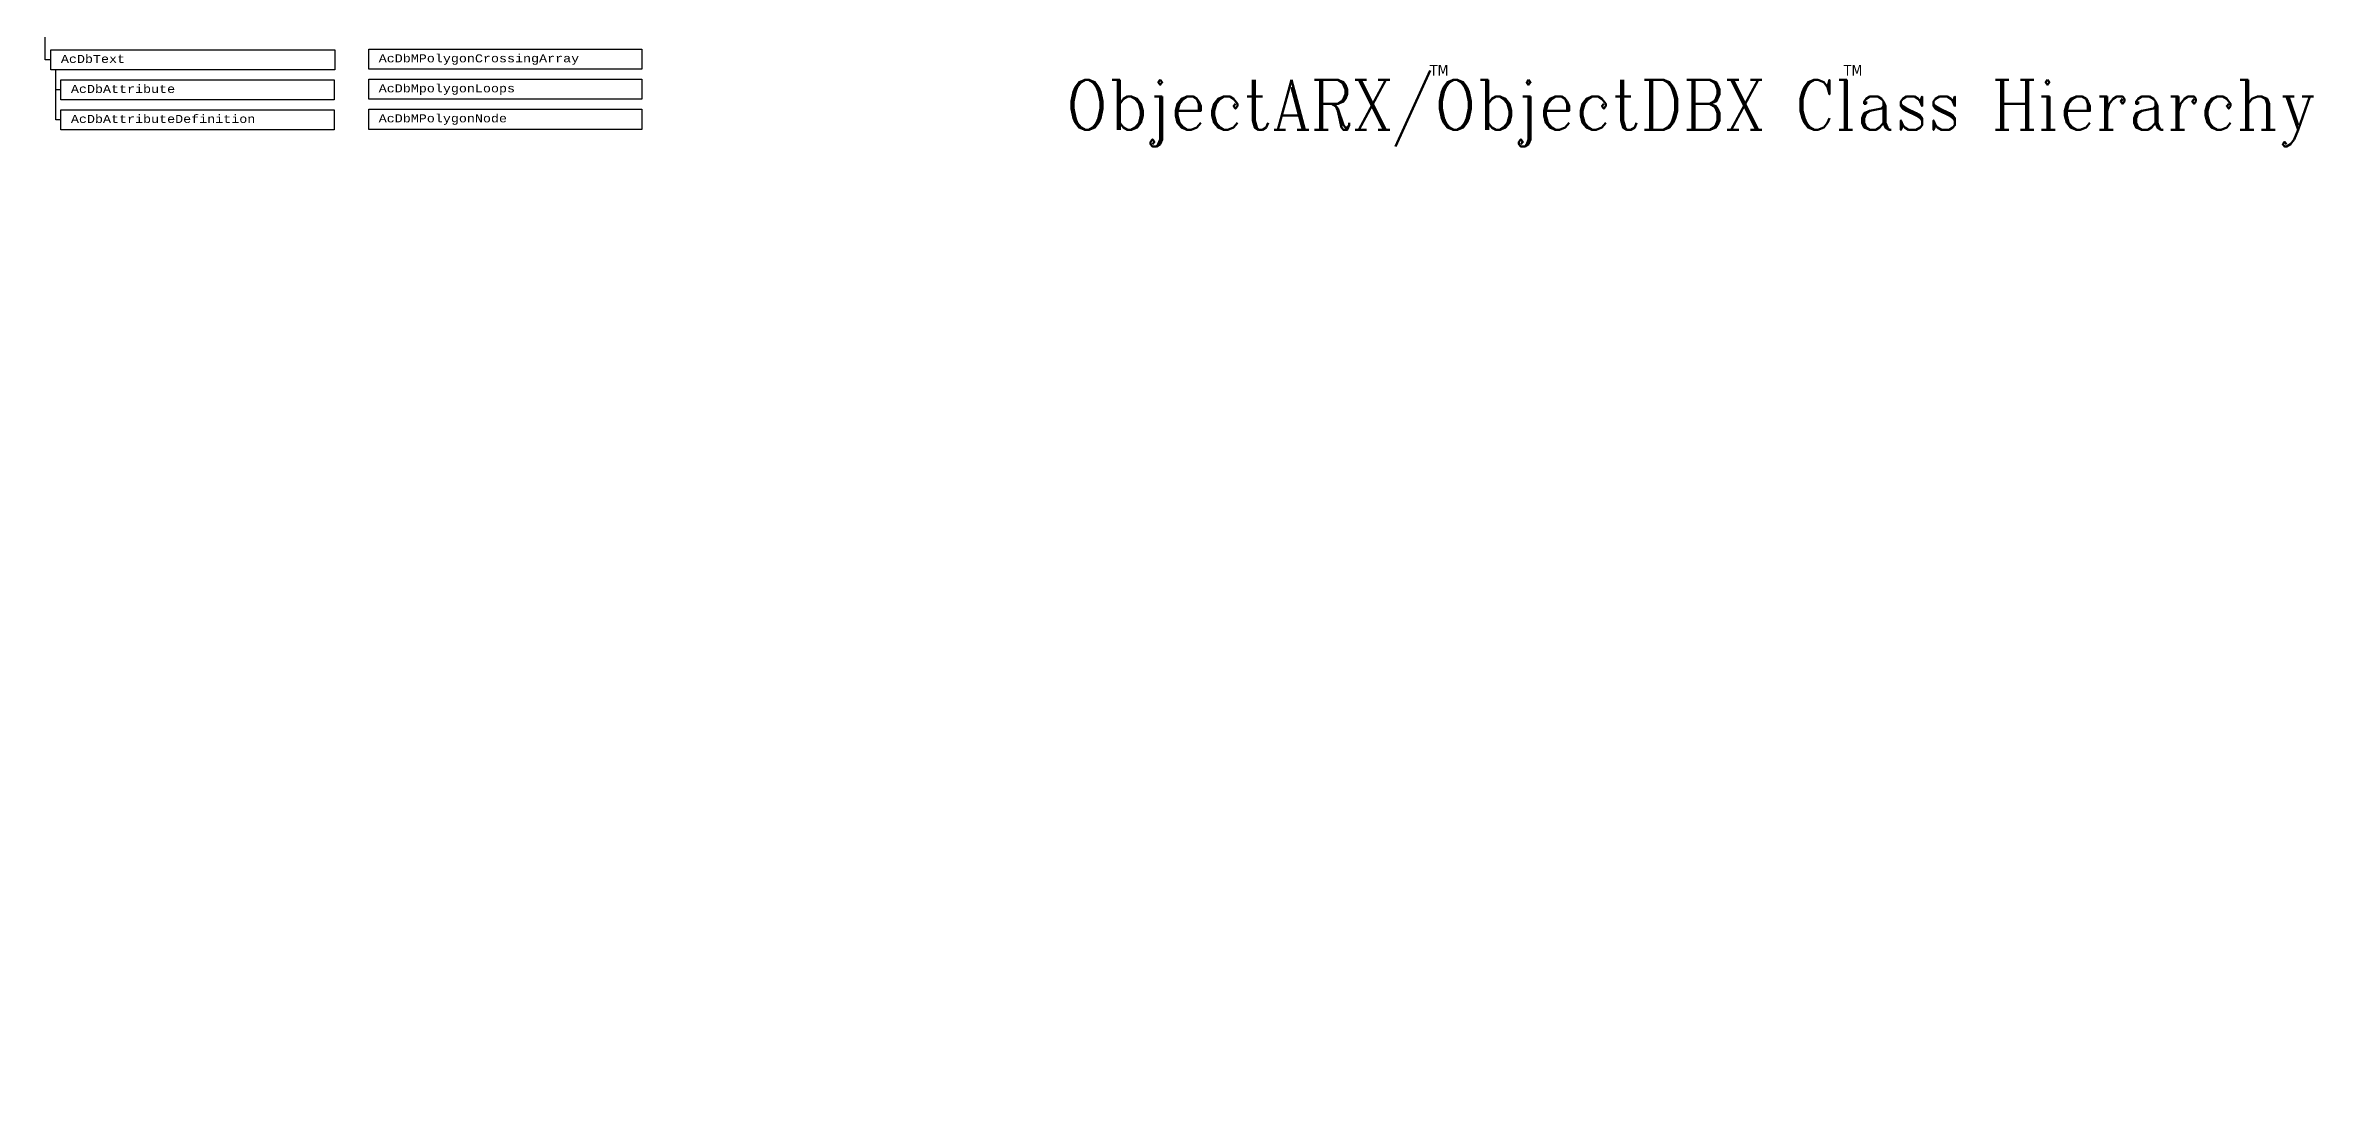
# Model space of a CAD drawing. Extents: x -49 to 153, y -248 to 71.
# Drawn here: x -46.5 to 67, y -80.6 to -28.4 of the extents above; entities that cross this region are included whole.
import ezdxf
from ezdxf.enums import TextEntityAlignment as Align

# ---------------------------------------------------------------- set-up
doc = ezdxf.new("R2010")
doc.units = 0
doc.header["$MEASUREMENT"] = 0
doc.layers.get('0').update_dxf_attribs({"linetype": 'CONTINUOUS'})
doc.layers.add('JUNK', color=7, linetype='CONTINUOUS')
doc.styles.add('ROMANC', font='romanc.shx', dxfattribs={"width": 0.9})
doc.styles.get("Standard").update_dxf_attribs({"font": 'TIMES.TTF'})
doc.styles.add('STYLE1', font='TAHOMA.TTF', dxfattribs={"height": 0.18})

msp = doc.modelspace()

# ---------------------------------------------------------------- linework, layer by layer
for p, q in [((-46.46, -29.11), (-46.46, -0.07)), ((-46.18, -29.11), (-46.46, -29.11)), ((-45.93, -32.11), (-45.93, -29.61)), ((-45.68, -30.61), (-45.93, -30.61)), ((-45.68, -32.11), (-45.93, -32.11))]:
    msp.add_line(p, q)
for points in [[(-46.18, -28.61), (-31.98, -28.61), (-31.98, -29.61), (-46.18, -29.61)], [(-30.29, -28.58), (-16.64, -28.58), (-16.64, -29.58), (-30.29, -29.58)], [(-45.68, -30.11), (-32.02, -30.11), (-32.02, -31.11), (-45.68, -31.11)], [(-30.29, -30.08), (-16.64, -30.08), (-16.64, -31.08), (-30.29, -31.08)], [(-45.68, -31.61), (-32.02, -31.61), (-32.02, -32.61), (-45.68, -32.61)], [(-30.29, -31.58), (-16.64, -31.58), (-16.64, -32.58), (-30.29, -32.58)]]:
    msp.add_lwpolyline(points, close=True)

# ---------------------------------------------------------------- texts
at = {"char_height": 0.4, "attachment_point": 1}
for s, insert in [('\\fCourier New|b0|i0|c0|p49;AcDbText', (-45.68, -28.86)), ('{\\fCourier New|b0|i0|c0|p49;AcDbMPolygonCrossingArray}', (-29.79, -28.83)), ('\\fCourier New|b0|i0|c0|p49;AcDbAttribute', (-45.18, -30.36)), ('{\\fCourier New|b0|i0|c0|p49;AcDbMpolygonLoops}', (-29.79, -30.33)), ('\\fCourier New|b0|i0|c0|p49;', (-43.37, -31.08)), ('\\fCourier New|b0|i0|c0|p49;AcDbAttributeDefinition', (-45.18, -31.86)), ('{\\fCourier New|b0|i0|c0|p49;AcDbMPolygonNode}', (-29.79, -31.83)), ('\\fCourier New|b0|i0|c0|p49;', (2.12, -42.69)), ('\\fCourier New|b0|i0|c0|p49;', (2.12, -48.69)), ('\\fCourier New|b0|i0|c0|p49;', (-43.37, -53.58)), ('\\fCourier New|b0|i0|c0|p49;', (2.12, -54.69)), ('\\fCourier New|b0|i0|c0|p49;', (-43.37, -59.58)), ('\\fCourier New|b0|i0|c0|p49;', (-43.37, -61.08)), ('\\fCourier New|b0|i0|c0|p49;', (2.12, -60.69)), ('\\fCourier New|b0|i0|c0|p49;', (-43.37, -70.08)), ('\\fCourier New|b0|i0|c0|p49;', (-43.37, -71.58)), ('\\fCourier New|b0|i0|c0|p49;', (-43.37, -80.58))]:
    msp.add_mtext(s, dxfattribs=dict(at, insert=insert))
at = {"layer": 'JUNK', "style": 'STYLE1'}
for p in [(23.23, -29.63), (43.92, -29.63)]:
    msp.add_text('TM', height=0.539, dxfattribs=at).set_placement(p, align=Align.MIDDLE_CENTER)
at = {"layer": 'JUNK', "style": 'ROMANC', "width": 0.9}
msp.add_text('ObjectARX/ObjectDBX Class Hierarchy', height=2.5, dxfattribs=at).set_placement((4.56, -32.61))

doc.saveas('drawing.dxf')
